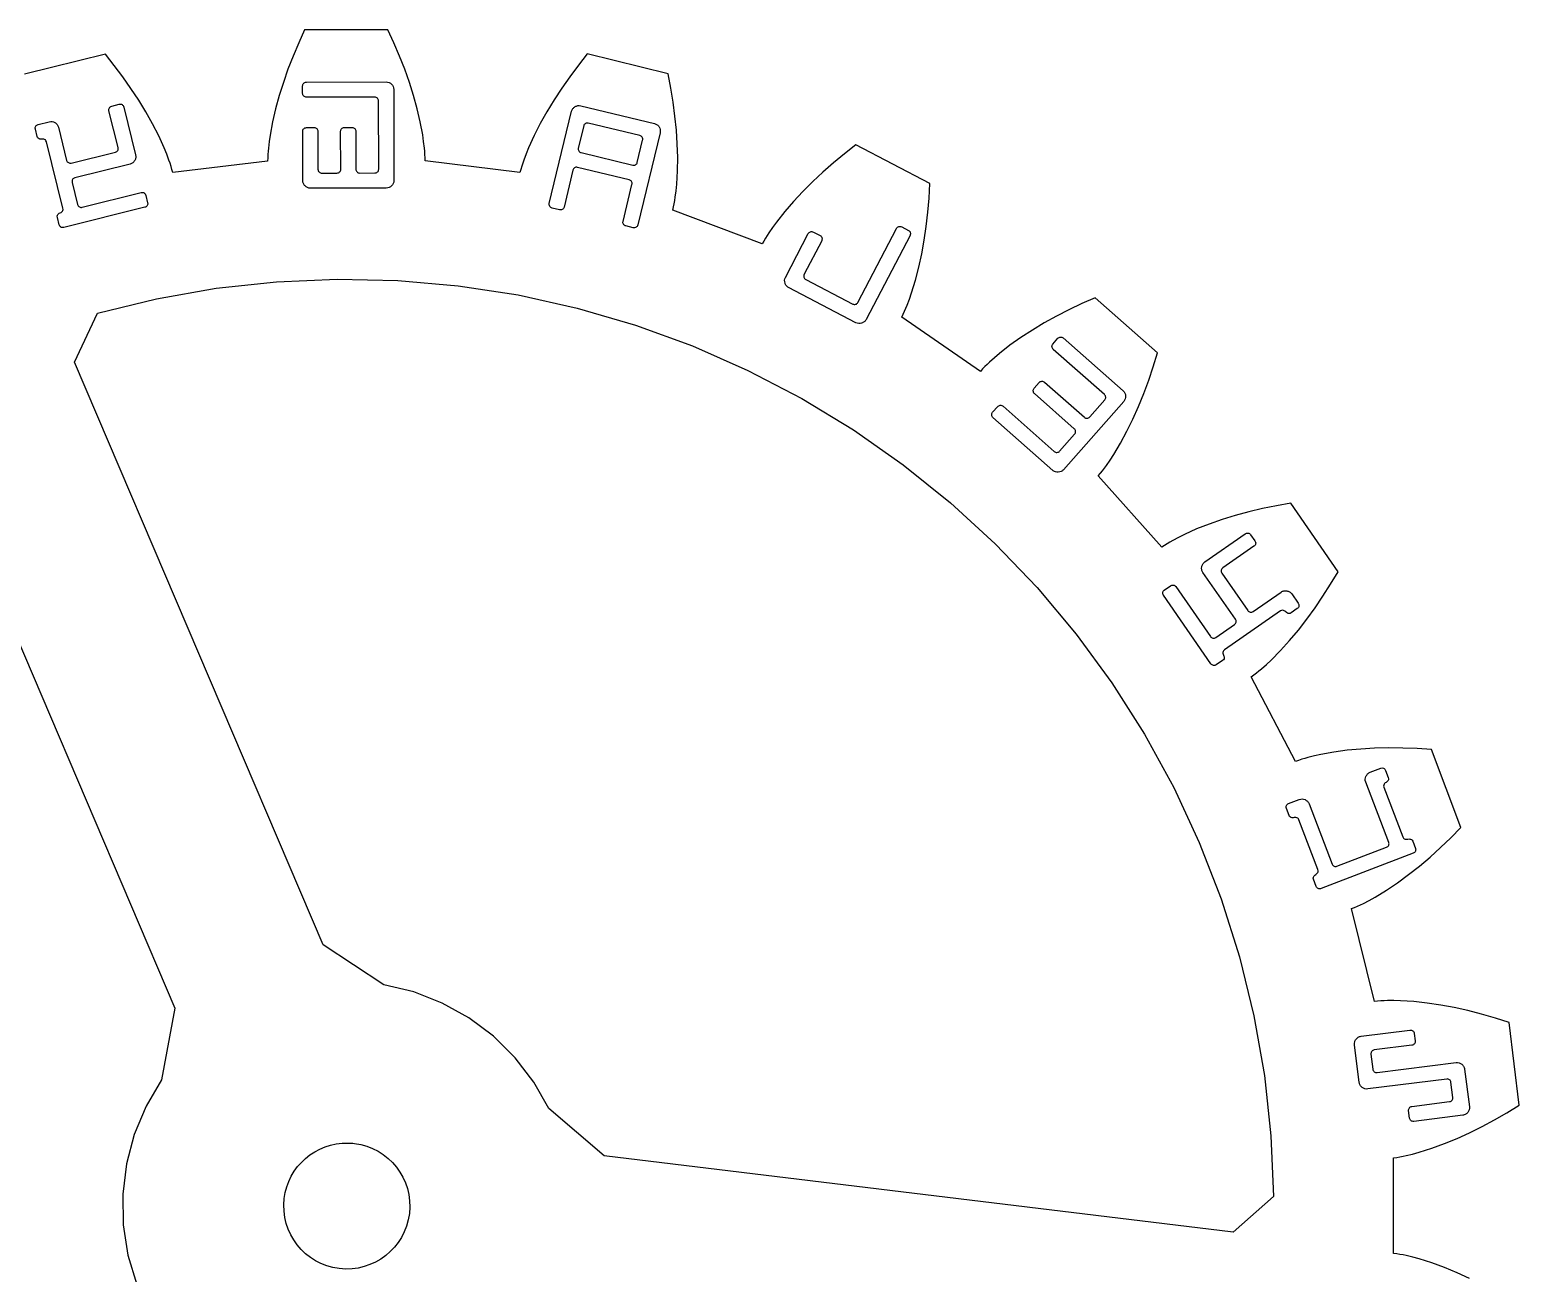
# Model space of a CAD drawing. Extents: x 6 to 255, y 30 to 363.
# Drawn here: x 35.9 to 88.7, y 152.2 to 196.2 of the extents above; entities that cross this region are included whole.
import ezdxf

# ---------------------------------------------------------------- set-up
doc = ezdxf.new("R2010")
doc.units = 0
doc.layers.add('Cut', color=7, linetype='CONTINUOUS')
doc.layers.add('Engrave', color=7, linetype='CONTINUOUS')

msp = doc.modelspace()

# ---------------------------------------------------------------- linework, layer by layer
at = {"layer": 'Cut', "color": 7}
for p, q in [((45.458527, 195.713979), (45.261593, 195.24801)), ((45.670782, 196.179497), (45.458527, 195.713979)), ((48.621617, 196.180398), (45.670782, 196.179497)), ((48.834282, 195.715808), (48.621576, 196.180425)), ((48.621576, 196.180425), (48.621617, 196.180398)), ((49.031666, 195.249839), (48.834282, 195.715808)), ((38.612267, 195.319214), (35.747055, 194.6117)), ((38.929522, 194.918589), (38.612267, 195.319214)), ((45.261593, 195.24801), (45.080434, 194.782041)), ((49.212824, 194.78387), (49.031666, 195.249839)), ((55.681004, 195.326447), (55.363748, 194.925371)), ((58.546667, 194.621634), (55.681004, 195.326447)), ((39.232809, 194.513457), (38.929522, 194.918589)), ((45.080434, 194.782041), (44.915948, 194.315622)), ((49.377762, 194.31745), (49.212824, 194.78387)), ((55.363748, 194.925371), (55.060913, 194.52024)), ((39.520321, 194.104721), (39.232809, 194.513457)), ((44.915948, 194.315622), (44.769037, 193.849653)), ((49.525573, 193.851481), (49.377762, 194.31745)), ((55.060913, 194.52024), (54.773399, 194.110602)), ((58.641754, 194.118712), (58.546667, 194.621634)), ((58.721967, 193.619395), (58.641754, 194.118712)), ((39.792062, 193.691477), (39.520321, 194.104721)), ((40.047126, 193.274178), (39.792062, 193.691477)), ((44.769037, 193.849653), (44.64015, 193.383684)), ((49.65491, 193.385963), (49.525573, 193.851481)), ((54.50211, 193.697358), (54.247945, 193.28006)), ((54.773399, 194.110602), (54.50211, 193.697358)), ((58.78641, 193.123683), (58.721967, 193.619395)), ((40.283718, 192.853273), (40.047126, 193.274178)), ((44.64015, 193.383684), (44.531545, 192.918616)), ((49.763967, 192.920895), (49.65491, 193.385963)), ((54.247945, 193.28006), (54.011355, 192.858705)), ((58.835081, 192.631577), (58.78641, 193.123683)), ((40.500928, 192.427412), (40.283718, 192.853273)), ((44.531545, 192.918616), (44.445021, 192.4549)), ((49.850491, 192.457179), (49.763967, 192.920895)), ((54.011355, 192.858705), (53.794595, 192.433294)), ((58.867076, 192.143526), (58.835081, 192.631577)), ((40.69651, 191.997945), (40.500928, 192.427412)), ((44.411223, 192.223718), (44.384633, 191.992537)), ((44.445021, 192.4549), (44.411223, 192.223718)), ((49.884288, 192.225997), (49.850491, 192.457179)), ((49.911328, 191.994816), (49.884288, 192.225997)), ((53.794595, 192.433294), (53.599463, 192.003377)), ((58.881058, 191.660433), (58.867076, 192.143526)), ((65.196424, 192.102515), (64.792195, 191.789316)), ((67.810177, 190.732097), (65.196424, 192.102515)), ((40.784386, 191.781635), (40.69651, 191.997945)), ((40.865952, 191.563972), (40.784386, 191.781635)), ((40.903356, 191.454465), (40.865952, 191.563972)), ((44.360268, 191.532877), (41.000244, 191.123239)), ((44.361653, 191.647341), (44.360268, 191.532877)), ((44.366613, 191.762256), (44.361653, 191.647341)), ((44.374274, 191.877171), (44.366613, 191.762256)), ((44.384633, 191.992537), (44.374274, 191.877171)), ((49.921687, 191.879901), (49.911328, 191.994816)), ((49.929348, 191.764535), (49.921687, 191.879901)), ((49.934308, 191.64962), (49.929348, 191.764535)), ((49.936154, 191.535156), (49.934308, 191.64962)), ((53.296628, 191.128671), (49.936154, 191.535156)), ((53.430471, 191.568953), (53.393067, 191.459446)), ((53.511137, 191.787066), (53.430471, 191.568953)), ((53.599463, 192.003377), (53.511137, 191.787066)), ((58.875659, 191.183198), (58.881058, 191.660433)), ((64.792195, 191.789316), (64.401483, 191.468455)), ((40.938507, 191.344507), (40.903356, 191.454465)), ((40.970953, 191.234099), (40.938507, 191.344507)), ((41.000244, 191.123239), (40.970953, 191.234099)), ((53.325469, 191.23908), (53.296628, 191.128671)), ((53.357917, 191.349939), (53.325469, 191.23908)), ((53.393067, 191.459446), (53.357917, 191.349939)), ((58.848619, 190.711821), (58.875659, 191.183198)), ((64.024743, 191.139483), (63.662421, 190.803301)), ((64.401483, 191.468455), (64.024743, 191.139483)), ((58.796795, 190.248556), (58.826538, 190.479287)), ((58.826538, 190.479287), (58.848619, 190.711821)), ((63.315424, 190.458556), (62.984648, 190.10615)), ((63.662421, 190.803301), (63.315424, 190.458556)), ((67.782236, 190.221514), (67.810177, 190.732097)), ((58.711163, 189.796106), (58.736851, 189.907867)), ((58.736851, 189.907867), (58.759831, 190.020979)), ((58.759831, 190.020979), (58.779213, 190.134091)), ((58.779213, 190.134091), (58.796795, 190.248556)), ((62.984648, 190.10615), (62.67235, 189.744731)), ((67.740778, 189.717691), (67.782236, 190.221514)), ((61.876507, 188.596934), (58.711163, 189.796106)), ((62.38033, 189.374299), (62.242883, 189.185478)), ((62.67235, 189.744731), (62.38033, 189.374299)), ((67.684445, 189.220627), (67.740778, 189.717691)), ((62.049556, 188.895713), (61.989169, 188.797471)), ((62.112195, 188.993052), (62.049556, 188.895713)), ((62.242883, 189.185478), (62.112195, 188.993052)), ((67.614145, 188.731225), (67.684445, 189.220627)), ((61.931486, 188.697879), (61.876507, 188.596934)), ((61.989169, 188.797471), (61.931486, 188.697879)), ((67.528071, 188.249934), (67.614145, 188.731225)), ((67.426224, 187.777655), (67.528071, 188.249934)), ((42.53743, 187.027759), (44.673046, 187.260292)), ((44.673046, 187.260292), (46.819027, 187.353125)), ((46.819027, 187.353125), (48.966359, 187.305356)), ((48.966359, 187.305356), (51.106032, 187.117435)), ((67.168003, 186.864194), (67.306352, 187.315292)), ((67.306352, 187.315292), (67.426224, 187.777655)), ((40.422092, 186.655526), (42.53743, 187.027759)), ((51.106032, 187.117435), (53.229029, 186.789814)), ((53.229029, 186.789814), (55.325889, 186.324295)), ((67.090493, 186.643377), (67.168003, 186.864194)), ((38.335599, 186.145845), (40.422092, 186.655526)), ((55.325889, 186.324295), (57.3876, 185.72223)), ((66.866972, 186.110262), (66.91564, 186.214361)), ((66.91564, 186.214361), (66.962059, 186.319813)), ((66.962059, 186.319813), (67.006671, 186.426616)), ((67.006671, 186.426616), (67.090493, 186.643377)), ((72.740252, 186.269789), (72.295465, 186.04041)), ((73.196309, 186.487902), (72.740252, 186.269789)), ((73.66408, 186.695199), (73.196309, 186.487902)), ((75.873601, 184.739391), (73.66408, 186.695199)), ((37.520828, 184.415811), (38.335599, 186.145845)), ((57.3876, 185.72223), (59.405598, 184.986323)), ((66.815147, 186.007965), (66.866972, 186.110262)), ((69.601947, 184.086406), (66.815147, 186.007965)), ((71.863293, 185.800666), (71.443741, 185.549655)), ((72.295465, 186.04041), (71.863293, 185.800666)), ((71.038609, 185.286027), (70.6488, 185.010231)), ((71.443741, 185.549655), (71.038609, 185.286027)), ((59.405598, 184.986323), (61.37132, 184.12063)), ((70.276566, 184.720465), (70.097659, 184.569499)), ((70.6488, 185.010231), (70.276566, 184.720465)), ((75.724437, 184.249988), (75.873601, 184.739391)), ((46.321957, 163.782936), (37.520828, 184.415811)), ((61.37132, 184.12063), (63.276204, 183.127854)), ((69.679008, 184.171127), (69.601947, 184.086406)), ((69.758772, 184.253595), (69.679008, 184.171127)), ((69.84079, 184.334712), (69.758772, 184.253595)), ((69.92461, 184.414026), (69.84079, 184.334712)), ((70.097659, 184.569499), (69.92461, 184.414026)), ((75.563105, 183.770951), (75.724437, 184.249988)), ((75.390057, 183.301377), (75.563105, 183.770951)), ((63.276204, 183.127854), (65.112139, 182.012953)), ((75.204389, 182.843069), (75.390057, 183.301377)), ((75.005654, 182.396478), (75.204389, 182.843069)), ((32.267635, 182.174745), (41.068314, 161.54187)), ((65.112139, 182.012953), (66.871465, 180.779982)), ((74.793399, 181.962505), (75.005654, 182.396478)), ((74.324276, 181.13737), (74.566724, 181.542051)), ((74.566724, 181.542051), (74.793399, 181.962505)), ((74.063351, 180.751166), (74.196292, 180.941339)), ((74.196292, 180.941339), (74.324276, 181.13737)), ((66.871465, 180.779982), (68.545618, 179.43525)), ((73.776739, 180.390648), (73.851547, 180.477173)), ((73.851547, 180.477173), (73.9241, 180.566851)), ((73.9241, 180.566851), (73.994402, 180.657882)), ((73.994402, 180.657882), (74.063351, 180.751166)), ((76.022312, 177.857561), (73.776739, 180.390648)), ((68.545618, 179.43525), (70.128739, 177.983266)), ((80.590971, 179.4186), (80.087598, 179.328922)), ((82.26873, 176.990514), (80.590971, 179.4186)), ((78.161534, 178.837267), (77.705028, 178.678639)), ((78.628405, 178.981023), (78.161534, 178.837267)), ((79.105638, 179.110809), (78.628405, 178.981023)), ((79.592338, 179.226625), (79.105638, 179.110809)), ((80.087598, 179.328922), (79.592338, 179.226625)), ((76.829421, 178.311813), (76.619871, 178.208164)), ((77.26024, 178.504239), (76.829421, 178.311813)), ((77.705028, 178.678639), (77.26024, 178.504239)), ((70.128739, 177.983266), (71.613621, 176.430786)), ((76.117851, 177.921553), (76.022312, 177.857561)), ((76.215189, 177.98239), (76.117851, 177.921553)), ((76.314332, 178.041425), (76.215189, 177.98239)), ((76.414825, 178.098657), (76.314332, 178.041425)), ((76.619871, 178.208164), (76.414825, 178.098657)), ((82.006453, 176.551584), (82.26873, 176.990514)), ((71.613621, 176.430786), (72.993501, 174.785023)), ((81.735164, 176.124371), (82.006453, 176.551584)), ((81.165096, 175.310052), (81.454862, 175.710677)), ((81.454862, 175.710677), (81.735164, 176.124371)), ((80.865415, 174.923847), (81.165096, 175.310052)), ((72.993501, 174.785023), (74.262973, 173.052285)), ((80.55537, 174.552965), (80.865415, 174.923847)), ((79.902382, 173.864377), (80.23496, 174.199207)), ((80.23496, 174.199207), (80.55537, 174.552965)), ((79.467506, 173.477722), (79.556285, 173.551628)), ((79.556285, 173.551628), (79.731135, 173.704848)), ((79.731135, 173.704848), (79.902382, 173.864377)), ((74.262973, 173.052285), (75.416178, 171.240232)), ((79.191711, 173.269973), (79.285445, 173.336669)), ((80.766271, 170.273621), (79.191711, 173.269973)), ((79.285445, 173.336669), (79.376928, 173.405618)), ((79.376928, 173.405618), (79.467506, 173.477722)), ((75.416178, 171.240232), (76.44861, 169.356528)), ((81.093441, 170.382226), (80.983031, 170.348429)), ((81.20475, 170.413772), (81.093441, 170.382226)), ((81.430073, 170.470554), (81.20475, 170.413772)), ((81.658552, 170.521027), (81.430073, 170.470554)), ((82.123169, 170.604847), (81.658552, 170.521027)), ((82.596348, 170.667938), (82.123169, 170.604847)), ((83.07764, 170.712549), (82.596348, 170.667938)), ((83.565689, 170.740491), (83.07764, 170.712549)), ((84.060049, 170.752212), (83.565689, 170.740491)), ((84.559818, 170.748151), (84.060049, 170.752212)), ((85.065442, 170.729231), (84.559818, 170.748151)), ((85.575575, 170.695883), (85.065442, 170.729231)), ((86.62333, 167.937022), (85.575575, 170.695883)), ((80.873976, 170.312377), (80.766271, 170.273621)), ((80.983031, 170.348429), (80.873976, 170.312377)), ((76.44861, 169.356528), (77.355312, 167.409283)), ((86.263712, 167.573351), (86.62333, 167.937022)), ((77.355312, 167.409283), (78.133127, 165.407057)), ((85.526904, 166.888817), (85.898688, 167.223647)), ((85.898688, 167.223647), (86.263712, 167.573351)), ((85.149261, 166.568858), (85.526904, 166.888817)), ((84.376401, 165.979863), (84.766213, 166.266023)), ((84.766213, 166.266023), (85.149261, 166.568858)), ((83.577856, 165.467476), (83.980284, 165.713081)), ((83.980284, 165.713081), (84.376401, 165.979863)), ((78.133127, 165.407057), (78.778002, 163.358417)), ((82.852315, 165.102903), (82.957766, 165.148419)), ((82.957766, 165.148419), (83.062765, 165.19664)), ((83.062765, 165.19664), (83.166866, 165.24666)), ((83.166866, 165.24666), (83.373262, 165.353463)), ((83.373262, 165.353463), (83.577856, 165.467476)), ((82.745509, 165.060543), (82.852315, 165.102903)), ((83.557124, 161.774424), (82.745509, 165.060543)), ((48.479204, 162.364298), (46.321957, 163.782936)), ((78.778002, 163.358417), (79.287684, 161.271471)), ((49.532365, 162.112837), (48.479204, 162.364298)), ((50.541814, 161.719874), (49.532365, 162.112837)), ((41.068314, 161.54187), (40.598738, 159.003377)), ((51.488624, 161.193518), (50.541814, 161.719874)), ((83.671138, 161.786584), (83.557124, 161.774424)), ((83.786053, 161.795605), (83.671138, 161.786584)), ((83.900969, 161.801466), (83.786053, 161.795605)), ((84.016784, 161.805527), (83.900969, 161.801466)), ((84.248868, 161.806911), (84.016784, 161.805527)), ((84.482753, 161.801512), (84.248868, 161.806911)), ((84.95368, 161.771318), (84.482753, 161.801512)), ((85.428661, 161.719494), (84.95368, 161.771318)), ((85.906347, 161.647842), (85.428661, 161.719494)), ((86.387188, 161.558161), (85.906347, 161.647842)), ((86.869379, 161.450908), (86.387188, 161.558161)), ((87.354275, 161.32743), (86.869379, 161.450908)), ((52.354316, 160.543234), (51.488624, 161.193518)), ((79.287684, 161.271471), (79.659918, 159.155681)), ((87.840525, 161.188181), (87.354275, 161.32743)), ((88.327672, 161.033609), (87.840525, 161.188181)), ((88.685035, 158.103952), (88.327672, 161.033609)), ((53.124022, 159.781188), (52.354316, 160.543234)), ((53.782865, 158.921804), (53.124022, 159.781188)), ((40.598738, 159.003377), (40.051653, 158.068283)), ((54.318685, 157.980402), (53.782865, 158.921804)), ((79.659918, 159.155681), (79.8929, 157.020967)), ((40.051653, 158.068283), (39.636607, 157.068298)), ((56.282155, 156.304446), (54.318685, 157.980402)), ((87.81033, 157.584807), (88.24881, 157.836719)), ((88.24881, 157.836719), (88.685035, 158.103952)), ((86.926611, 157.128753), (87.369597, 157.348668)), ((87.369597, 157.348668), (87.81033, 157.584807)), ((39.636607, 157.068298), (39.361261, 156.020996)), ((47.209278, 156.762298), (47.209278, 156.762307)), ((79.8929, 157.020967), (79.985282, 154.874536)), ((85.586837, 156.577613), (86.035231, 156.741646)), ((86.035231, 156.741646), (86.481821, 156.925961)), ((86.481821, 156.925961), (86.926611, 157.128753)), ((78.551324, 153.610021), (56.282155, 156.304446)), ((84.231741, 156.239174), (84.345305, 156.254956)), ((84.233124, 152.854365), (84.231741, 156.239174)), ((84.345305, 156.254956), (84.458868, 156.273876)), ((84.458868, 156.273876), (84.57198, 156.295057)), ((84.57198, 156.295057), (84.685093, 156.319393)), ((84.685093, 156.319393), (84.910866, 156.373469)), ((84.910866, 156.373469), (85.136642, 156.435208)), ((85.136642, 156.435208), (85.586837, 156.577613)), ((39.361261, 156.020996), (39.231024, 154.945751)), ((39.231024, 154.945751), (39.248606, 153.862846)), ((79.985282, 154.874536), (78.551324, 153.610021)), ((39.248606, 153.862846), (39.413091, 152.79256)), ((39.413091, 152.79256), (39.721784, 151.754269)), ((84.346688, 152.839045), (84.233124, 152.854365)), ((84.460252, 152.820125), (84.346688, 152.839045)), ((84.573363, 152.798505), (84.460252, 152.820125)), ((84.686474, 152.77462), (84.573363, 152.798505)), ((84.912699, 152.720543), (84.686474, 152.77462)), ((85.138475, 152.659254), (84.912699, 152.720543)), ((85.58867, 152.517301), (85.138475, 152.659254)), ((86.036614, 152.353265), (85.58867, 152.517301)), ((86.483656, 152.169402), (86.036614, 152.353265)), ((86.928894, 151.96706), (86.483656, 152.169402))]:
    msp.add_line(p, q, dxfattribs=at)
for points in [[(44.948381, 154.799281), (45.085985, 155.937182), (46.063327, 156.785756), (47.209278, 156.762298)], [(47.209278, 156.762307), (47.283551, 156.760748), (47.357699, 156.755481), (47.431447, 156.746525)], [(47.431447, 156.746525), (48.654822, 156.598525), (49.526613, 155.486844), (49.378691, 154.263459)], [(46.895625, 152.316215), (45.67225, 152.464215), (44.800459, 153.575896), (44.948381, 154.799281)], [(49.378691, 154.263459), (49.230691, 153.040084), (48.11901, 152.168293), (46.895625, 152.316215)]]:
    msp.add_open_spline(points, degree=3, dxfattribs=at)
at = {"layer": 'Engrave', "color": 5}
for p, q in [((45.599008, 193.926172), (45.598479, 194.194891)), ((45.732543, 194.329535), (48.554071, 194.335806)), ((48.554071, 194.335806), (48.554071, 194.335967)), ((48.152121, 193.797484), (45.733668, 193.792113)), ((48.292194, 191.244991), (48.286823, 193.663444)), ((48.823377, 194.067859), (48.830521, 190.843258)), ((39.065882, 192.01287), (38.740775, 193.31653)), ((38.838637, 193.47941), (39.099368, 193.544429)), ((39.099368, 193.544429), (39.099283, 193.5444)), ((39.262161, 193.446536), (39.684798, 191.751776)), ((54.33355, 190.030328), (55.124675, 193.294802)), ((55.449104, 193.4927), (58.060685, 192.859801)), ((36.19845, 192.405596), (36.133428, 192.66633)), ((36.23129, 192.829207), (36.622386, 192.926735)), ((36.948149, 192.731023), (37.240744, 191.557726)), ((45.605911, 190.836082), (45.602048, 192.58274)), ((45.736113, 192.717389), (46.004829, 192.717918)), ((46.139533, 192.583872), (46.142523, 191.240289)), ((46.948682, 191.242197), (46.945692, 192.585783)), ((47.079757, 192.720426), (47.348476, 192.720956)), ((47.483178, 192.586915), (47.486035, 191.243348)), ((55.552056, 192.77647), (55.362189, 191.992997)), ((55.714312, 192.875409), (55.714286, 192.87539)), ((57.542416, 192.43238), (55.714312, 192.875409)), ((58.258572, 192.535305), (57.467447, 189.270831)), ((58.060685, 192.859801), (58.060706, 192.859753)), ((37.109373, 189.863223), (36.524181, 192.209812)), ((57.451471, 191.486677), (57.641339, 192.270151)), ((37.403621, 191.459867), (38.968015, 191.849995)), ((55.461143, 191.830776), (57.289247, 191.387747)), ((39.489091, 191.426024), (37.533598, 190.938365)), ((46.277183, 191.10623), (46.814615, 191.107553)), ((47.620695, 191.109289), (48.158127, 191.110347)), ((55.172334, 191.209544), (54.855885, 189.903754)), ((57.162665, 190.865433), (55.334561, 191.308464)), ((37.435739, 190.775488), (37.630803, 189.993289)), ((48.562402, 190.573923), (45.875236, 190.56797)), ((56.945138, 189.397418), (57.261588, 190.703206)), ((37.793681, 189.89543), (39.879537, 190.415601)), ((40.042414, 190.317737), (40.107438, 190.057004)), ((36.978642, 189.276755), (36.913621, 189.537489)), ((40.009572, 189.894129), (37.14152, 189.178896)), ((54.693666, 189.804821), (54.432506, 189.868112)), ((57.305225, 189.171898), (57.044068, 189.235189)), ((62.696264, 187.413327), (63.504736, 188.961618)), ((63.686028, 189.018527), (63.924225, 188.894147)), ((65.264839, 186.526811), (66.633023, 189.146996)), ((67.109414, 188.898242), (65.554658, 185.920762)), ((66.814313, 189.203908), (67.052512, 189.079527)), ((67.052512, 189.079527), (67.052491, 189.079532)), ((63.981144, 188.712859), (63.359244, 187.521864)), ((63.416161, 187.340577), (65.083552, 186.469912)), ((65.192076, 185.806941), (62.810091, 187.050747)), ((72.170268, 185.0545), (72.348068, 185.255983)), ((72.537708, 185.267834), (74.653301, 183.400936)), ((73.995486, 183.264663), (72.182119, 184.86486)), ((71.506447, 183.489984), (71.684247, 183.691473)), ((71.873885, 183.703323), (73.284281, 182.458723)), ((72.928694, 182.055747), (71.518298, 183.300344)), ((73.473926, 182.470561), (74.007326, 183.07502)), ((74.653301, 183.400936), (74.653335, 183.400926)), ((70.036682, 182.636674), (70.214482, 182.838157)), ((70.404122, 182.85001), (72.217489, 181.24981)), ((74.67701, 183.021643), (72.543413, 180.603819)), ((72.164125, 180.580134), (70.048532, 182.447034)), ((72.407134, 181.261648), (72.940534, 181.866104)), ((77.550629, 177.339287), (78.985004, 178.335983)), ((79.172011, 178.302299), (79.325345, 178.081629)), ((79.29168, 177.894624), (78.188314, 177.127935)), ((78.633417, 175.310224), (77.483385, 176.965275)), ((78.154635, 176.940928), (79.074663, 175.616887)), ((76.116346, 176.342573), (76.337019, 176.495909)), ((76.524027, 176.462252), (77.750728, 174.696867)), ((79.261668, 175.583229), (80.254697, 176.273249)), ((80.628706, 176.205865), (80.858714, 175.874855)), ((77.769386, 173.728161), (76.082667, 176.155565)), ((80.825165, 175.687784), (80.604489, 175.534448)), ((80.858714, 175.874855), (80.858828, 175.874787)), ((80.230432, 175.601885), (78.244374, 174.221842)), ((77.937733, 174.663209), (78.599752, 175.123222)), ((78.177061, 173.847837), (77.956391, 173.694501)), ((83.40372, 169.889107), (83.780204, 170.033091)), ((83.953691, 169.955552), (84.049671, 169.70456)), ((84.064607, 167.408739), (83.248709, 169.542143)), ((83.894683, 169.357578), (84.566595, 167.600655)), ((80.517346, 168.785239), (80.89383, 168.929223)), ((80.535817, 168.36076), (80.439836, 168.611749)), ((81.240802, 168.774235), (82.0567, 166.640828)), ((81.554698, 166.448653), (80.882783, 168.205577)), ((82.23019, 166.563337), (83.98711, 167.235249)), ((84.913591, 167.445627), (85.009574, 167.194636)), ((84.932006, 167.021048), (81.669157, 165.773191)), ((85.009574, 167.194636), (85.009503, 167.194535)), ((81.495669, 165.850682), (81.399689, 166.101676)), ((83.083286, 160.541624), (84.816225, 160.760151)), ((84.966331, 160.643666), (84.999949, 160.377056)), ((83.018346, 158.908468), (82.850249, 160.241497)), ((83.433938, 159.908746), (83.501177, 159.375531)), ((84.883466, 160.226945), (83.550434, 160.058847)), ((83.651285, 159.259038), (86.450651, 159.612042)), ((86.750882, 159.379071), (86.918979, 158.046042)), ((86.117837, 159.02844), (83.318474, 158.675438)), ((86.335179, 158.378737), (86.26794, 158.911952)), ((84.802789, 157.64382), (84.769168, 157.910425)), ((84.885664, 158.060528), (86.218696, 158.228626)), ((86.685839, 157.745851), (84.952898, 157.527324)), ((86.918979, 158.046042), (86.918821, 158.046087))]:
    msp.add_line(p, q, dxfattribs=at)
for points in [[(45.598479, 194.194891), (45.598393, 194.231278), (45.610919, 194.262796), (45.636058, 194.289445)], [(45.636058, 194.289445), (45.66119, 194.316098), (45.693352, 194.329461), (45.732543, 194.329535)], [(48.554071, 194.335967), (48.591858, 194.336046), (48.627562, 194.329132), (48.661182, 194.315224)], [(48.661182, 194.315224), (48.693403, 194.301307), (48.721436, 194.282474), (48.745282, 194.258727)], [(48.745282, 194.258727), (48.769123, 194.234985), (48.788081, 194.207037), (48.802157, 194.174883)], [(48.802157, 194.174883), (48.816286, 194.141348), (48.823359, 194.105674), (48.823377, 194.067859)], [(45.639108, 193.83179), (45.612461, 193.858326), (45.599095, 193.889787), (45.599008, 193.926172)], [(45.733668, 193.792113), (45.697282, 193.792027), (45.665763, 193.805252), (45.639108, 193.83179)], [(48.248773, 193.759911), (48.223528, 193.785048), (48.191311, 193.797572), (48.152121, 193.797484)], [(48.286823, 193.663444), (48.286733, 193.702629), (48.27405, 193.734784), (48.248773, 193.759911)], [(38.740775, 193.31653), (38.731956, 193.351836), (38.73656, 193.385438), (38.754587, 193.417336)], [(38.754587, 193.417336), (38.772594, 193.449236), (38.800611, 193.469927), (38.838637, 193.47941)], [(39.099283, 193.5444), (39.137307, 193.553872), (39.171588, 193.549436), (39.202127, 193.531091)], [(39.202127, 193.531091), (39.232667, 193.512743), (39.252678, 193.484558), (39.262161, 193.446536)], [(55.124675, 193.294802), (55.133247, 193.330168), (55.148804, 193.36168), (55.171345, 193.389338)], [(55.171345, 193.389338), (55.192527, 193.417327), (55.218328, 193.440598), (55.248746, 193.459148)], [(55.248746, 193.459148), (55.277469, 193.476681), (55.309283, 193.489144), (55.344187, 193.496537)], [(55.344187, 193.496537), (55.378768, 193.502551), (55.41374, 193.501273), (55.449104, 193.4927)], [(36.133428, 192.66633), (36.124627, 192.701634), (36.12923, 192.735235), (36.14724, 192.767133)], [(36.14724, 192.767133), (36.165249, 192.799033), (36.193266, 192.819725), (36.23129, 192.829207)], [(36.622386, 192.926735), (36.659052, 192.935872), (36.695375, 192.937715), (36.731355, 192.932265)], [(36.731355, 192.932265), (36.765977, 192.926462), (36.797707, 192.914902), (36.826547, 192.897586)], [(36.826547, 192.897586), (36.85539, 192.880265), (36.880496, 192.857678), (36.901866, 192.829826)], [(36.901866, 192.829826), (36.923576, 192.80062), (36.939003, 192.767685), (36.948149, 192.731023)], [(45.602048, 192.58274), (45.601962, 192.619127), (45.614488, 192.650646), (45.639627, 192.677297)], [(45.639627, 192.677297), (45.664757, 192.703949), (45.696919, 192.717313), (45.736113, 192.717389)], [(46.004829, 192.717918), (46.044015, 192.718008), (46.076233, 192.705482), (46.101481, 192.680339)], [(46.101481, 192.680339), (46.126726, 192.655202), (46.13941, 192.623046), (46.139533, 192.583872)], [(46.945692, 192.585783), (46.945606, 192.622168), (46.958132, 192.653686), (46.983271, 192.680337)], [(46.983271, 192.680337), (47.008401, 192.706989), (47.040563, 192.720352), (47.079757, 192.720426)], [(47.348476, 192.720956), (47.38766, 192.721047), (47.419877, 192.708523), (47.445125, 192.683382)], [(47.445125, 192.683382), (47.47037, 192.658243), (47.483054, 192.626087), (47.483178, 192.586915)], [(55.611035, 192.859383), (55.580287, 192.83947), (55.560627, 192.811833), (55.552056, 192.77647)], [(55.714286, 192.87539), (55.6762, 192.884615), (55.641783, 192.87928), (55.611035, 192.859383)], [(58.060706, 192.859753), (58.09743, 192.850846), (58.130467, 192.835639), (58.159816, 192.814134)], [(58.159816, 192.814134), (58.187804, 192.79295), (58.210557, 192.767993), (58.228076, 192.739265)], [(58.228076, 192.739265), (58.245609, 192.710542), (58.25738, 192.678888), (58.263387, 192.644303)], [(58.263387, 192.644303), (58.269085, 192.608364), (58.26748, 192.572031), (58.258572, 192.535305)], [(36.237097, 192.337341), (36.219457, 192.350253), (36.206574, 192.373005), (36.19845, 192.405596)], [(36.293091, 192.312365), (36.272048, 192.315769), (36.253383, 192.324095), (36.237097, 192.337341)], [(36.361317, 192.307735), (36.337213, 192.305971), (36.314471, 192.307514), (36.293091, 192.312365)], [(36.429034, 192.305089), (36.407991, 192.308493), (36.385418, 192.309375), (36.361317, 192.307735)], [(36.487576, 192.278578), (36.469935, 192.291489), (36.450421, 192.300326), (36.429034, 192.305089)], [(36.524181, 192.209812), (36.516049, 192.242405), (36.503848, 192.265327), (36.487576, 192.278578)], [(39.050536, 191.909518), (39.070241, 191.940395), (39.075356, 191.974846), (39.065882, 192.01287)], [(57.627369, 192.372909), (57.60882, 192.403326), (57.580502, 192.423149), (57.542416, 192.43238)], [(57.641339, 192.270151), (57.650564, 192.308236), (57.645907, 192.342489), (57.627369, 192.372909)], [(37.240744, 191.557726), (37.249546, 191.52242), (37.270066, 191.495083), (37.302305, 191.475715)], [(38.968015, 191.849995), (39.00332, 191.858797), (39.030827, 191.878638), (39.050536, 191.909518)], [(39.652606, 191.551182), (39.634258, 191.520642), (39.611161, 191.494688), (39.583315, 191.473318)], [(39.689323, 191.646882), (39.682179, 191.611925), (39.66994, 191.580025), (39.652606, 191.551182)], [(39.684798, 191.751776), (39.6936, 191.716468), (39.695108, 191.681504), (39.689323, 191.646882)], [(55.362189, 191.992997), (55.353616, 191.957631), (55.359128, 191.923896), (55.378725, 191.891794)], [(55.378725, 191.891794), (55.398313, 191.859687), (55.425786, 191.839348), (55.461143, 191.830776)], [(57.389961, 191.402219), (57.421737, 191.420444), (57.442241, 191.448596), (57.451471, 191.486677)], [(37.302305, 191.475715), (37.334541, 191.456348), (37.368314, 191.451065), (37.403621, 191.459867)], [(39.583315, 191.473318), (39.555803, 191.450599), (39.524395, 191.434834), (39.489091, 191.426024)], [(46.142523, 191.240289), (46.14261, 191.203904), (46.155976, 191.172443), (46.182623, 191.145907)], [(46.182623, 191.145907), (46.209269, 191.119374), (46.240789, 191.106149), (46.277183, 191.10623)], [(46.814615, 191.107553), (46.851002, 191.107639), (46.882467, 191.120301), (46.909008, 191.145539)], [(46.909008, 191.145539), (46.93554, 191.170794), (46.948765, 191.203014), (46.948682, 191.242197)], [(47.486035, 191.243348), (47.486121, 191.20696), (47.499488, 191.1755), (47.526135, 191.148965)], [(47.526135, 191.148965), (47.552782, 191.122431), (47.584302, 191.109206), (47.620695, 191.109289)], [(48.158127, 191.110347), (48.194514, 191.110433), (48.225979, 191.123095), (48.25252, 191.148333)], [(48.25252, 191.148333), (48.279054, 191.173587), (48.292279, 191.205806), (48.292194, 191.244991)], [(55.23131, 191.292457), (55.200564, 191.272544), (55.180905, 191.244907), (55.172334, 191.209544)], [(55.334561, 191.308464), (55.296475, 191.317689), (55.262058, 191.312354), (55.23131, 191.292457)], [(57.289247, 191.387747), (57.324613, 191.379174), (57.358184, 191.383998), (57.389961, 191.402219)], [(37.449551, 190.876294), (37.431541, 190.844397), (37.426937, 190.810795), (37.435739, 190.775488)], [(37.533598, 190.938365), (37.495574, 190.928893), (37.467558, 190.908203), (37.449551, 190.876294)], [(39.879537, 190.415601), (39.917561, 190.425091), (39.951843, 190.420655), (39.982383, 190.402293)], [(45.629247, 190.733271), (45.613778, 190.765426), (45.605999, 190.799697), (45.605911, 190.836082)], [(45.68821, 190.649424), (45.662962, 190.673159), (45.643307, 190.701108), (45.629247, 190.733271)], [(45.772316, 190.59083), (45.740095, 190.604747), (45.712059, 190.624278), (45.68821, 190.649424)], [(45.875236, 190.56797), (45.83885, 190.567883), (45.804544, 190.575503), (45.772316, 190.59083)], [(48.665217, 190.597259), (48.633061, 190.58179), (48.59879, 190.574011), (48.562402, 190.573923)], [(48.751156, 190.65624), (48.726017, 190.630995), (48.697371, 190.611335), (48.665217, 190.597259)], [(48.809751, 190.740343), (48.794423, 190.708118), (48.774891, 190.680084), (48.751156, 190.65624)], [(48.830521, 190.843258), (48.830607, 190.806872), (48.823684, 190.772567), (48.809751, 190.740343)], [(57.247618, 190.805965), (57.22907, 190.836381), (57.200753, 190.856204), (57.162665, 190.865433)], [(57.261588, 190.703206), (57.270813, 190.741292), (57.266156, 190.775545), (57.247618, 190.805965)], [(37.630803, 189.993289), (37.639623, 189.957985), (37.660143, 189.930648), (37.692364, 189.911279)], [(37.692364, 189.911279), (37.724601, 189.891911), (37.758373, 189.886629), (37.793681, 189.89543)], [(39.982383, 190.402293), (40.012923, 190.383947), (40.032933, 190.355761), (40.042414, 190.317737)], [(40.092092, 189.953652), (40.072386, 189.922773), (40.044879, 189.902932), (40.009572, 189.894129)], [(40.107438, 190.057004), (40.11691, 190.018981), (40.111795, 189.984531), (40.092092, 189.953652)], [(54.350086, 189.929125), (54.330498, 189.96123), (54.324986, 189.994964), (54.33355, 190.030328)], [(54.432506, 189.868112), (54.397142, 189.876685), (54.369669, 189.897022), (54.350086, 189.929125)], [(54.855885, 189.903754), (54.84666, 189.865668), (54.826156, 189.837515), (54.794374, 189.819294)], [(36.913621, 189.537489), (36.90549, 189.570082), (36.906195, 189.596219), (36.915738, 189.615901)], [(36.915738, 189.615901), (36.923887, 189.63524), (36.936286, 189.652035), (36.952936, 189.666285)], [(36.952936, 189.666285), (36.969922, 189.679179), (36.989449, 189.690536), (37.011517, 189.700356)], [(37.011517, 189.700356), (37.033569, 189.710234), (37.052925, 189.722269), (37.069585, 189.736463)], [(37.069585, 189.736463), (37.086571, 189.74934), (37.099819, 189.765626), (37.109328, 189.785321)], [(37.109328, 189.785321), (37.117477, 189.804661), (37.117492, 189.830628), (37.109373, 189.863223)], [(54.794374, 189.819294), (54.7626, 189.801069), (54.72903, 189.796245), (54.693666, 189.804821)], [(56.961648, 189.296205), (56.94206, 189.328309), (56.936557, 189.362047), (56.945138, 189.397418)], [(37.040203, 189.194745), (37.007966, 189.214111), (36.987446, 189.241447), (36.978642, 189.276755)], [(37.14152, 189.178896), (37.106212, 189.170077), (37.07244, 189.17536), (37.040203, 189.194745)], [(57.044068, 189.235189), (57.008702, 189.243762), (56.981229, 189.2641), (56.961648, 189.296205)], [(57.405936, 189.186371), (57.374162, 189.168148), (57.340591, 189.163324), (57.305225, 189.171898)], [(57.467447, 189.270831), (57.458221, 189.232745), (57.437718, 189.204592), (57.405936, 189.186371)], [(63.504736, 188.961618), (63.521581, 188.993874), (63.547323, 189.015957), (63.581962, 189.027867)], [(63.581962, 189.027867), (63.616601, 189.039773), (63.65129, 189.03666), (63.686028, 189.018527)], [(63.924225, 188.894147), (63.958963, 188.876009), (63.981666, 188.849944), (63.992336, 188.815954)], [(66.633023, 189.146996), (66.649869, 189.179252), (66.67561, 189.201336), (66.710247, 189.213247)], [(66.710247, 189.213247), (66.744888, 189.225154), (66.779577, 189.22204), (66.814313, 189.203908)], [(67.052491, 189.079532), (67.087231, 189.061394), (67.109936, 189.035329), (67.120605, 189.001337)], [(67.120605, 189.001337), (67.131277, 188.967345), (67.127546, 188.93298), (67.109414, 188.898242)], [(63.992336, 188.815954), (64.003008, 188.781962), (63.999277, 188.747597), (63.981144, 188.712859)], [(62.682376, 187.209812), (62.670981, 187.242535), (62.666563, 187.276415), (62.669121, 187.311451)], [(62.669121, 187.311451), (62.670355, 187.347114), (62.679403, 187.381072), (62.696264, 187.413327)], [(63.359244, 187.521864), (63.342399, 187.489608), (63.339612, 187.45554), (63.350883, 187.419661)], [(63.350883, 187.419661), (63.362154, 187.383781), (63.383914, 187.35742), (63.416161, 187.340577)], [(62.729594, 187.118832), (62.707535, 187.146137), (62.691795, 187.176464), (62.682376, 187.209812)], [(62.810091, 187.050747), (62.777834, 187.067592), (62.751002, 187.090287), (62.729594, 187.118832)], [(65.083552, 186.469912), (65.115808, 186.453067), (65.149551, 186.449654), (65.184782, 186.459673)], [(65.184782, 186.459673), (65.220013, 186.469692), (65.246699, 186.492071), (65.264839, 186.526811)], [(65.293951, 185.779797), (65.258291, 185.781032), (65.224332, 185.79008), (65.192076, 185.806941)], [(65.397456, 185.792074), (65.363464, 185.781402), (65.328963, 185.77731), (65.293951, 185.779797)], [(65.488433, 185.839294), (65.459888, 185.817884), (65.429563, 185.802144), (65.397456, 185.792074)], [(65.554658, 185.920762), (65.537813, 185.888505), (65.515738, 185.86135), (65.488433, 185.839294)], [(72.348068, 185.255983), (72.372147, 185.283261), (72.402426, 185.298542), (72.438905, 185.301825)], [(72.438905, 185.301825), (72.475391, 185.305088), (72.508326, 185.293757), (72.537708, 185.267834)], [(72.137669, 184.957274), (72.135323, 184.994809), (72.14619, 185.027218), (72.170268, 185.0545)], [(72.182119, 184.86486), (72.154841, 184.888939), (72.140024, 184.919743), (72.137669, 184.957274)], [(71.684247, 183.691473), (71.708326, 183.718749), (71.738605, 183.734029), (71.775084, 183.737312)], [(71.775084, 183.737312), (71.81157, 183.740575), (71.844504, 183.729245), (71.873885, 183.703323)], [(71.473848, 183.392761), (71.471502, 183.430296), (71.482368, 183.462704), (71.506447, 183.489984)], [(71.518298, 183.300344), (71.491018, 183.324425), (71.476201, 183.35523), (71.473848, 183.392761)], [(74.042889, 183.172429), (74.040666, 183.207985), (74.024865, 183.23873), (73.995486, 183.264663)], [(74.007326, 183.07502), (74.033255, 183.104403), (74.045109, 183.136872), (74.042889, 183.172429)], [(74.653335, 183.400926), (74.68167, 183.375922), (74.703801, 183.347061), (74.719727, 183.314341)], [(74.73211, 183.115811), (74.72038, 183.081365), (74.702013, 183.049976), (74.67701, 183.021643)], [(74.719727, 183.314341), (74.734614, 183.28255), (74.743099, 183.249864), (74.74518, 183.216281)], [(74.74518, 183.216281), (74.747279, 183.182696), (74.742922, 183.149206), (74.73211, 183.115811)], [(70.004082, 182.539445), (70.001754, 182.57698), (70.01262, 182.60939), (70.036682, 182.636674)], [(70.048532, 182.447034), (70.021254, 182.471113), (70.006437, 182.501916), (70.004082, 182.539445)], [(70.214482, 182.838157), (70.23856, 182.865435), (70.26884, 182.880716), (70.305321, 182.883999)], [(70.305321, 182.883999), (70.341807, 182.887262), (70.374741, 182.875932), (70.404122, 182.85001)], [(72.976094, 181.963516), (72.973871, 181.999071), (72.958071, 182.029814), (72.928694, 182.055747)], [(73.284281, 182.458723), (73.311559, 182.434644), (73.343505, 182.423253), (73.380118, 182.42455)], [(73.380118, 182.42455), (73.416724, 182.425784), (73.447993, 182.441121), (73.473926, 182.470561)], [(72.940534, 181.866104), (72.966463, 181.895487), (72.978316, 181.927958), (72.976094, 181.963516)], [(72.217489, 181.24981), (72.244767, 181.22573), (72.276713, 181.214338), (72.313326, 181.215637)], [(72.313326, 181.215637), (72.349932, 181.216871), (72.381201, 181.232208), (72.407134, 181.261648)], [(72.256536, 180.529387), (72.222214, 180.539141), (72.19141, 180.556057), (72.164125, 180.580134)], [(72.359969, 180.516502), (72.324413, 180.514279), (72.289935, 180.518574), (72.256536, 180.529387)], [(72.459606, 180.540579), (72.42674, 180.526697), (72.393527, 180.518671), (72.359969, 180.516502)], [(72.543413, 180.603819), (72.519332, 180.576541), (72.491397, 180.555461), (72.459606, 180.540579)], [(78.985004, 178.335983), (79.014887, 178.35674), (79.047936, 178.36436), (79.084148, 178.358843)], [(79.084148, 178.358843), (79.120361, 178.353322), (79.149649, 178.334474), (79.172011, 178.302299)], [(79.349422, 177.980759), (79.343108, 177.945696), (79.32386, 177.916984), (79.29168, 177.894624)], [(79.325345, 178.081629), (79.34771, 178.049446), (79.355735, 178.015823), (79.349422, 177.980759)], [(77.443914, 177.165429), (77.449082, 177.199695), (77.460888, 177.231759), (77.479331, 177.261621)], [(77.479331, 177.261621), (77.496979, 177.292634), (77.520745, 177.318523), (77.550629, 177.339287)], [(77.44365, 177.062927), (77.436788, 177.097353), (77.436876, 177.13152), (77.443914, 177.165429)], [(77.483385, 176.965275), (77.462626, 176.995159), (77.449381, 177.027709), (77.44365, 177.062927)], [(78.133495, 177.041268), (78.126828, 177.004258), (78.133874, 176.970812), (78.154635, 176.940928)], [(78.188314, 177.127935), (78.15843, 177.107176), (78.140157, 177.078287), (78.133495, 177.041268)], [(76.082667, 176.155565), (76.061908, 176.185451), (76.054861, 176.218898), (76.061527, 176.255908)], [(76.061527, 176.255908), (76.068195, 176.29292), (76.086468, 176.321808), (76.116346, 176.342573)], [(76.337019, 176.495909), (76.366905, 176.516668), (76.399953, 176.524297), (76.436164, 176.518796)], [(76.436164, 176.518796), (76.472378, 176.513275), (76.501666, 176.494427), (76.524027, 176.462252)], [(80.254697, 176.273249), (80.284582, 176.294008), (80.317134, 176.307253), (80.352352, 176.312984)], [(80.352352, 176.312984), (80.386769, 176.319863), (80.42151, 176.320128), (80.456577, 176.313778)], [(80.456577, 176.313778), (80.489694, 176.307816), (80.521757, 176.29601), (80.552768, 176.278361)], [(80.552768, 176.278361), (80.582631, 176.259912), (80.607944, 176.235747), (80.628706, 176.205865)], [(80.882905, 175.773922), (80.87659, 175.73886), (80.857344, 175.710147), (80.825165, 175.687784)], [(80.858828, 175.874787), (80.88119, 175.842608), (80.889216, 175.808986), (80.882905, 175.773922)], [(78.599752, 175.123222), (78.631932, 175.145584), (78.65118, 175.174297), (78.657495, 175.209359)], [(78.657495, 175.209359), (78.663809, 175.244422), (78.655784, 175.278044), (78.633417, 175.310224)], [(79.074663, 175.616887), (79.095422, 175.587003), (79.123735, 175.568331), (79.159602, 175.560872)], [(79.159602, 175.560872), (79.195466, 175.55341), (79.229488, 175.560863), (79.261668, 175.583229)], [(80.301068, 175.625274), (80.279289, 175.627179), (80.255744, 175.619382), (80.230432, 175.601885)], [(80.361374, 175.608393), (80.342148, 175.618889), (80.322046, 175.624515), (80.301068, 175.625274)], [(80.417476, 175.568127), (80.399296, 175.584478), (80.380595, 175.5979), (80.361374, 175.608393)], [(80.473576, 175.52786), (80.45435, 175.538355), (80.43565, 175.551777), (80.417476, 175.568127)], [(80.535084, 175.509259), (80.513305, 175.511164), (80.492802, 175.517364), (80.473576, 175.52786)], [(80.604489, 175.534448), (80.579204, 175.516879), (80.556069, 175.508483), (80.535084, 175.509259)], [(77.750728, 174.696867), (77.771487, 174.666983), (77.7998, 174.648311), (77.835667, 174.640852)], [(77.835667, 174.640852), (77.87153, 174.633391), (77.905552, 174.640843), (77.937733, 174.663209)], [(78.197739, 174.163874), (78.191142, 174.143946), (78.189986, 174.123541), (78.194273, 174.10266)], [(78.194273, 174.10266), (78.197412, 174.080977), (78.204045, 174.059169), (78.214169, 174.037237)], [(78.244374, 174.221842), (78.21794, 174.203473), (78.202395, 174.18415), (78.197739, 174.163874)], [(77.854325, 173.672144), (77.818462, 173.679605), (77.790149, 173.698277), (77.769386, 173.728161)], [(77.956391, 173.694501), (77.924211, 173.672138), (77.890189, 173.664686), (77.854325, 173.672144)], [(78.230071, 173.907678), (78.22231, 173.886947), (78.20464, 173.867), (78.177061, 173.847837)], [(78.214169, 174.037237), (78.223165, 174.014511), (78.229797, 173.992703), (78.234066, 173.971813)], [(78.234066, 173.971813), (78.237206, 173.950133), (78.235874, 173.928755), (78.230071, 173.907678)], [(83.315881, 169.830806), (83.340448, 169.856686), (83.369728, 169.87612), (83.40372, 169.889107)], [(83.780204, 170.033091), (83.814194, 170.046073), (83.848105, 170.045544), (83.881938, 170.031503)], [(83.881938, 170.031503), (83.915775, 170.017463), (83.939693, 169.992146), (83.953691, 169.955552)], [(83.248709, 169.542143), (83.235726, 169.576135), (83.230673, 169.610912), (83.233548, 169.646474)], [(83.233548, 169.646474), (83.235135, 169.68154), (83.243435, 169.714683), (83.258445, 169.745904)], [(83.258445, 169.745904), (83.271674, 169.777935), (83.29082, 169.806235), (83.315881, 169.830806)], [(83.887302, 169.435667), (83.880228, 169.41498), (83.882689, 169.38895), (83.894683, 169.357578)], [(83.918906, 169.488213), (83.903596, 169.473379), (83.893061, 169.455863), (83.887302, 169.435667)], [(83.972191, 169.531068), (83.951465, 169.51865), (83.933703, 169.504365), (83.918906, 169.488213)], [(84.026224, 169.571972), (84.010931, 169.557138), (83.99292, 169.543503), (83.972191, 169.531068)], [(84.059037, 169.627225), (84.051964, 169.606538), (84.041026, 169.588121), (84.026224, 169.571972)], [(84.049671, 169.70456), (84.061683, 169.673193), (84.064805, 169.647415), (84.059037, 169.627225)], [(80.89383, 168.929223), (80.927821, 168.942205), (80.962598, 168.947267), (80.99816, 168.94441)], [(80.99816, 168.94441), (81.033224, 168.942822), (81.067021, 168.93477), (81.099551, 168.920253)], [(81.099551, 168.920253), (81.130274, 168.90653), (81.158575, 168.887385), (81.184453, 168.862818)], [(81.184453, 168.862818), (81.209031, 168.837753), (81.227814, 168.808225), (81.240802, 168.774235)], [(80.439836, 168.611749), (80.426854, 168.645741), (80.428027, 168.679903), (80.443355, 168.714236)], [(80.443355, 168.714236), (80.458701, 168.748573), (80.483365, 168.772241), (80.517346, 168.785239)], [(80.580915, 168.301586), (80.561842, 168.312275), (80.546809, 168.332), (80.535817, 168.36076)], [(80.640263, 168.281584), (80.618464, 168.283735), (80.598681, 168.290403), (80.580915, 168.301586)], [(80.709299, 168.283171), (80.685075, 168.279908), (80.662063, 168.279379), (80.640263, 168.281584)], [(80.778331, 168.284759), (80.756531, 168.28691), (80.73352, 168.286381), (80.709299, 168.283171)], [(80.83964, 168.265497), (80.820567, 168.276186), (80.800131, 168.282607), (80.778331, 168.284759)], [(80.882783, 168.205577), (80.871741, 168.234319), (80.85736, 168.254293), (80.83964, 168.265497)], [(83.98711, 167.235249), (84.023725, 167.249219), (84.049293, 167.272483), (84.063813, 167.305041)], [(84.063813, 167.305041), (84.078348, 167.337569), (84.078612, 167.372135), (84.064607, 167.408739)], [(84.566595, 167.600655), (84.578608, 167.569287), (84.594144, 167.548257), (84.613204, 167.537565)], [(84.613204, 167.537565), (84.630976, 167.526382), (84.650759, 167.519714), (84.672553, 167.517562)], [(84.672553, 167.517562), (84.693852, 167.51668), (84.716365, 167.518541), (84.740091, 167.523145)], [(84.740091, 167.523145), (84.763817, 167.527713), (84.786579, 167.528922), (84.808377, 167.52677)], [(84.808377, 167.52677), (84.82968, 167.525888), (84.849866, 167.52012), (84.868938, 167.509466)], [(84.868938, 167.509466), (84.886709, 167.498283), (84.901593, 167.477003), (84.913591, 167.445627)], [(85.008709, 167.090839), (84.994174, 167.058312), (84.968607, 167.035048), (84.932006, 167.021048)], [(85.009503, 167.194535), (85.023473, 167.15792), (85.023208, 167.123355), (85.008709, 167.090839)], [(81.399689, 166.101676), (81.388153, 166.131731), (81.386187, 166.156452), (81.393789, 166.175839)], [(81.393789, 166.175839), (81.399557, 166.196023), (81.410091, 166.213538), (81.425391, 166.228382)], [(81.425391, 166.228382), (81.44019, 166.244522), (81.457952, 166.258808), (81.478678, 166.27124)], [(81.478678, 166.27124), (81.498901, 166.28498), (81.516663, 166.299266), (81.531965, 166.314097)], [(81.531965, 166.314097), (81.546764, 166.330236), (81.557702, 166.348654), (81.564779, 166.36935)], [(81.564779, 166.36935), (81.570053, 166.390846), (81.566692, 166.417281), (81.554698, 166.448653)], [(82.0567, 166.640828), (82.069682, 166.606836), (82.092695, 166.581923), (82.12574, 166.566089)], [(82.12574, 166.566089), (82.158769, 166.550249), (82.193585, 166.549332), (82.23019, 166.563337)], [(81.56471, 165.775942), (81.531679, 165.791782), (81.508666, 165.816695), (81.495669, 165.850682)], [(81.669157, 165.773191), (81.63254, 165.759221), (81.597724, 165.760138), (81.56471, 165.775942)], [(82.860303, 160.346446), (82.870163, 160.380135), (82.886101, 160.410358), (82.908118, 160.437116)], [(82.908118, 160.437116), (82.928572, 160.465088), (82.953892, 160.48803), (82.984078, 160.505942)], [(82.984078, 160.505942), (83.01409, 160.525245), (83.04716, 160.537139), (83.083286, 160.541624)], [(84.816225, 160.760151), (84.852328, 160.764702), (84.885148, 160.756147), (84.914684, 160.734487)], [(84.914684, 160.734487), (84.944217, 160.712821), (84.961432, 160.682547), (84.966331, 160.643666)], [(84.999949, 160.377056), (85.004852, 160.338178), (84.996386, 160.304665), (84.974549, 160.276517)], [(82.850249, 160.241497), (82.845698, 160.277602), (82.849049, 160.312585), (82.860303, 160.346446)], [(83.461693, 160.007462), (83.438635, 159.977753), (83.429384, 159.944848), (83.433938, 159.908746)], [(83.550434, 160.058847), (83.514331, 160.054296), (83.48475, 160.037168), (83.461693, 160.007462)], [(84.974549, 160.276517), (84.952706, 160.248372), (84.922345, 160.231848), (84.883466, 160.226945)], [(83.501177, 159.375531), (83.505727, 159.33943), (83.522163, 159.309763), (83.550484, 159.286531)], [(86.450651, 159.612042), (86.486754, 159.616593), (86.521738, 159.613251), (86.555601, 159.602015)], [(86.555601, 159.602015), (86.589289, 159.592154), (86.620206, 159.576304), (86.64835, 159.554464)], [(86.64835, 159.554464), (86.674934, 159.533833), (86.697876, 159.508513), (86.717176, 159.478502)], [(86.717176, 159.478502), (86.735094, 159.448318), (86.746329, 159.415175), (86.750882, 159.379071)], [(83.054028, 158.809259), (83.034728, 158.839272), (83.022834, 158.872341), (83.018346, 158.908468)], [(83.123116, 158.731218), (83.094972, 158.75306), (83.071942, 158.779074), (83.054028, 158.809259)], [(83.550484, 159.286531), (83.578805, 159.2633), (83.612406, 159.254136), (83.651285, 159.259038)], [(86.216291, 159.002776), (86.186757, 159.024442), (86.153938, 159.032996), (86.117837, 159.02844)], [(86.26794, 158.911952), (86.263037, 158.95083), (86.24582, 158.981105), (86.216291, 159.002776)], [(83.213786, 158.683402), (83.179923, 158.694656), (83.1497, 158.710595), (83.123116, 158.731218)], [(83.318474, 158.675438), (83.282371, 158.670888), (83.247475, 158.673542), (83.213786, 158.683402)], [(86.218696, 158.228626), (86.257574, 158.23353), (86.287935, 158.250054), (86.309779, 158.278198)], [(86.309779, 158.278198), (86.331623, 158.306345), (86.34009, 158.339858), (86.335179, 158.378737)], [(84.769168, 157.910425), (84.764618, 157.946528), (84.773869, 157.979434), (84.796923, 158.009144)], [(84.796923, 158.009144), (84.819981, 158.038853), (84.849561, 158.055981), (84.885664, 158.060528)], [(86.789434, 157.780086), (86.757861, 157.761992), (86.723329, 157.75058), (86.685839, 157.745851)], [(86.865655, 157.846827), (86.845027, 157.820245), (86.81962, 157.797998), (86.789434, 157.780086)], [(86.911386, 157.937235), (86.901526, 157.903547), (86.886282, 157.873411), (86.865655, 157.846827)], [(86.918821, 158.046087), (86.923548, 158.008596), (86.92107, 157.972312), (86.911386, 157.937235)], [(84.852097, 157.554817), (84.823774, 157.578047), (84.807338, 157.607715), (84.802789, 157.64382)], [(84.952898, 157.527324), (84.91402, 157.52242), (84.88042, 157.531585), (84.852097, 157.554817)]]:
    msp.add_open_spline(points, degree=3, dxfattribs=at)

doc.saveas('drawing.dxf')
